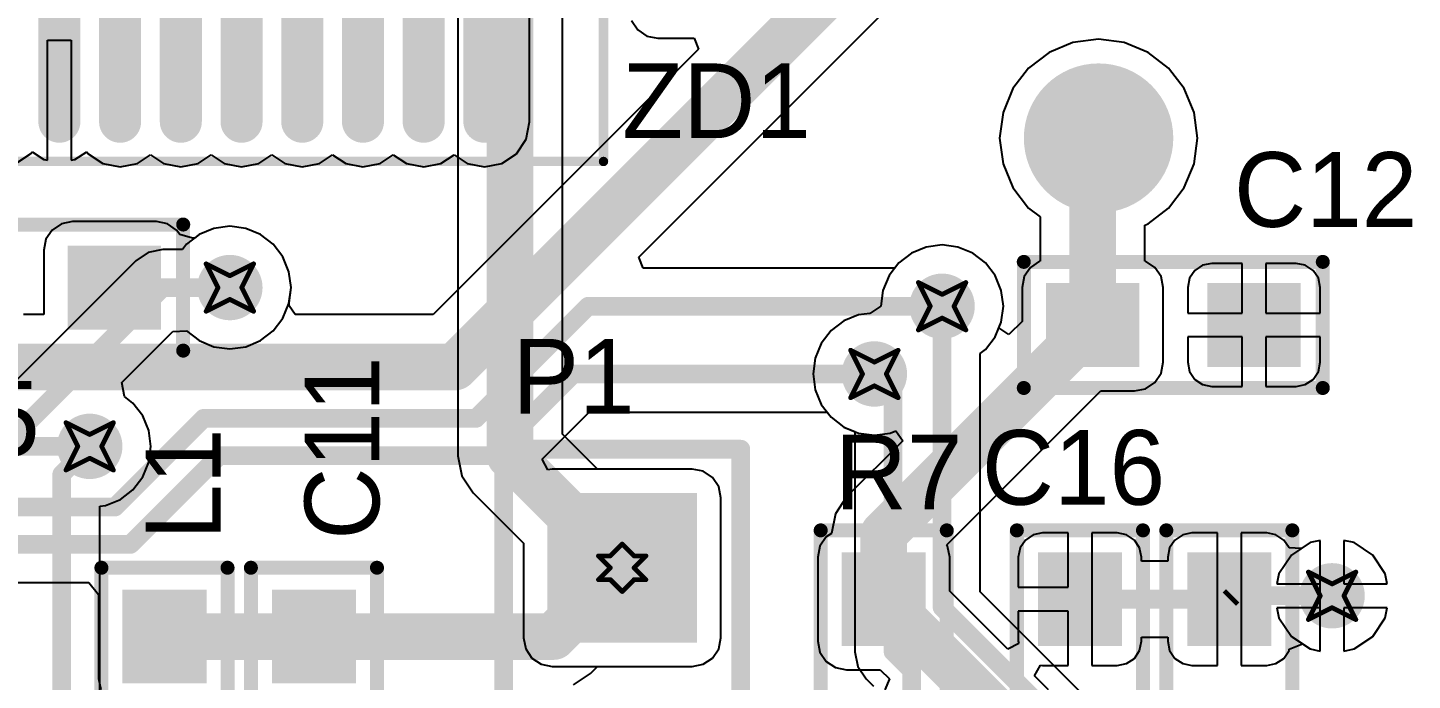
# Model space of a CAD drawing. Header units: millimetres. Extents: x 21 to 336, y 20 to 129.
# Drawn here: x 59.34 to 74.16, y 60.9 to 67.88 of the extents above; entities that cross this region are included whole.
import ezdxf

# ---------------------------------------------------------------- set-up
doc = ezdxf.new("R2010")
doc.units = ezdxf.units.MM
for name, color, linetype in [('BottomLayer', 5, 'Continuous'), ('BottomSolder', 6, 'Continuous'), ('DrillDrawing', 1, 'Continuous'), ('Mechanical15', 56, 'Continuous'), ('MultiLayer', 9, 'Continuous'), ('TopLayer', 1, 'Continuous'), ('TopOverlay', 2, 'Continuous'), ('TopPaste', 8, 'Continuous'), ('TopSolder', 216, 'Continuous')]:
    doc.layers.add(name, color=color, linetype=linetype)

# ---------------------------------------------------------------- blocks, each defined once
blk = doc.blocks.new('HDR1X2_1')
at = {"layer": 'BottomLayer', "const_width": 0.75}
blk.add_lwpolyline([(2.165, 0, 1), (2.915, 0, 1)], format="xyb", close=True, dxfattribs=at)
at = {"layer": 'BottomLayer'}
blk.add_solid([(-0.75, -0.75), (0.75, -0.75), (-0.75, 0.75), (0.75, 0.75)], dxfattribs=at)
at = {"layer": 'BottomSolder', "const_width": 0.8}
blk.add_lwpolyline([(2.14, 0, 1), (2.94, 0, 1)], format="xyb", close=True, dxfattribs=at)
at = {"layer": 'BottomSolder'}
blk.add_solid([(-0.8, -0.8), (0.8, -0.8), (-0.8, 0.8), (0.8, 0.8)], dxfattribs=at)
at = {"layer": 'MultiLayer', "const_width": 0.75}
blk.add_lwpolyline([(2.165, 0, 1), (2.915, 0, 1)], format="xyb", close=True, dxfattribs=at)
at = {"layer": 'MultiLayer'}
blk.add_solid([(-0.75, -0.75), (0.75, -0.75), (-0.75, 0.75), (0.75, 0.75)], dxfattribs=at)
at = {"layer": 'TopLayer', "const_width": 0.75}
blk.add_lwpolyline([(2.165, 0, 1), (2.915, 0, 1)], format="xyb", close=True, dxfattribs=at)
at = {"layer": 'TopLayer'}
blk.add_solid([(-0.75, -0.75), (0.75, -0.75), (-0.75, 0.75), (0.75, 0.75)], dxfattribs=at)
at = {"layer": 'TopOverlay', "const_width": 0.2}
for points in [[(3.81, 1.27), (-1.27, 1.27)], [(-1.27, -1.27), (-1.27, 1.27)], [(3.81, -1.27), (3.81, 1.27)], [(3.81, -1.27), (-1.27, -1.27)]]:
    blk.add_lwpolyline(points, dxfattribs=at)
at = {"layer": 'TopOverlay', "const_width": 0.1}
for points in [[(-1.32, 1.27, 1), (-1.22, 1.27, 1)], [(-1.32, 1.27, 1), (-1.22, 1.27, 1)], [(3.76, 1.27, 1), (3.86, 1.27, 1)], [(3.76, 1.27, 1), (3.86, 1.27, 1)], [(-1.32, -1.27, 1), (-1.22, -1.27, 1)], [(-1.32, -1.27, 1), (-1.22, -1.27, 1)], [(3.76, -1.27, 1), (3.86, -1.27, 1)], [(3.76, -1.27, 1), (3.86, -1.27, 1)]]:
    blk.add_lwpolyline(points, format="xyb", close=True, dxfattribs=at)
at = {"layer": 'TopSolder', "const_width": 0.8}
blk.add_lwpolyline([(2.14, 0, 1), (2.94, 0, 1)], format="xyb", close=True, dxfattribs=at)
at = {"layer": 'TopSolder'}
blk.add_solid([(-0.8, -0.8), (0.8, -0.8), (-0.8, 0.8), (0.8, 0.8)], dxfattribs=at)
blk = doc.blocks.new('SMD_RC0603_2')
at = {"layer": 'TopLayer'}
for points in [[(-1.314, -0.4), (-0.414, -0.4), (-1.314, 0.4), (-0.414, 0.4)], [(0.414, -0.4), (1.314, -0.4), (0.414, 0.4), (1.314, 0.4)]]:
    blk.add_solid(points, dxfattribs=at)
at = {"layer": 'TopOverlay', "const_width": 0.15}
for points in [[(1.6, 0.675), (-1.6, 0.675)], [(-1.6, 0.675), (-1.6, -0.675)], [(1.6, 0.675), (1.6, -0.675)], [(1.6, -0.675), (-1.6, -0.675)]]:
    blk.add_lwpolyline(points, dxfattribs=at)
at = {"layer": 'TopOverlay', "const_width": 0.075}
for points in [[(-1.638, 0.675, 1), (-1.563, 0.675, 1)], [(-1.638, 0.675, 1), (-1.563, 0.675, 1)], [(1.563, 0.675, 1), (1.638, 0.675, 1)], [(1.563, 0.675, 1), (1.638, 0.675, 1)], [(-1.638, -0.675, 1), (-1.563, -0.675, 1)], [(-1.638, -0.675, 1), (-1.563, -0.675, 1)], [(1.563, -0.675, 1), (1.638, -0.675, 1)], [(1.563, -0.675, 1), (1.638, -0.675, 1)]]:
    blk.add_lwpolyline(points, format="xyb", close=True, dxfattribs=at)
at = {"layer": 'TopPaste'}
for points in [[(-1.314, -0.4), (-0.414, -0.4), (-1.314, 0.4), (-0.414, 0.4)], [(0.414, -0.4), (1.314, -0.4), (0.414, 0.4), (1.314, 0.4)]]:
    blk.add_solid(points, dxfattribs=at)
at = {"layer": 'TopSolder'}
for points in [[(-1.364, -0.45), (-0.364, -0.45), (-1.364, 0.45), (-0.364, 0.45)], [(0.364, -0.45), (1.364, -0.45), (0.364, 0.45), (1.364, 0.45)]]:
    blk.add_solid(points, dxfattribs=at)
blk = doc.blocks.new('SMD_RC0603_12')
at = {"layer": 'TopLayer'}
for points in [[(-1.314, -0.4), (-0.414, -0.4), (-1.314, 0.4), (-0.414, 0.4)], [(0.414, -0.4), (1.314, -0.4), (0.414, 0.4), (1.314, 0.4)]]:
    blk.add_solid(points, dxfattribs=at)
at = {"layer": 'TopOverlay', "const_width": 0.15}
for points in [[(1.6, 0.675), (-1.6, 0.675)], [(-1.6, -0.675), (-1.6, 0.675)], [(1.6, -0.675), (1.6, 0.675)], [(1.6, -0.675), (-1.6, -0.675)]]:
    blk.add_lwpolyline(points, dxfattribs=at)
at = {"layer": 'TopOverlay', "const_width": 0.075}
for points in [[(-1.638, 0.675, 1), (-1.563, 0.675, 1)], [(-1.638, 0.675, 1), (-1.563, 0.675, 1)], [(1.563, 0.675, 1), (1.638, 0.675, 1)], [(1.563, 0.675, 1), (1.638, 0.675, 1)], [(-1.638, -0.675, 1), (-1.563, -0.675, 1)], [(-1.638, -0.675, 1), (-1.563, -0.675, 1)], [(1.563, -0.675, 1), (1.638, -0.675, 1)], [(1.563, -0.675, 1), (1.638, -0.675, 1)]]:
    blk.add_lwpolyline(points, format="xyb", close=True, dxfattribs=at)
at = {"layer": 'TopPaste'}
for points in [[(-1.314, -0.4), (-0.414, -0.4), (-1.314, 0.4), (-0.414, 0.4)], [(0.414, -0.4), (1.314, -0.4), (0.414, 0.4), (1.314, 0.4)]]:
    blk.add_solid(points, dxfattribs=at)
at = {"layer": 'TopSolder'}
for points in [[(-1.364, -0.45), (-0.364, -0.45), (-1.364, 0.45), (-0.364, 0.45)], [(0.364, -0.45), (1.364, -0.45), (0.364, 0.45), (1.364, 0.45)]]:
    blk.add_solid(points, dxfattribs=at)
blk = doc.blocks.new('SMD_RC0603_13')
at = {"layer": 'TopLayer'}
for points in [[(-1.314, -0.4), (-0.414, -0.4), (-1.314, 0.4), (-0.414, 0.4)], [(0.414, -0.4), (1.314, -0.4), (0.414, 0.4), (1.314, 0.4)]]:
    blk.add_solid(points, dxfattribs=at)
at = {"layer": 'TopOverlay', "const_width": 0.15}
for points in [[(1.6, 0.675), (-1.6, 0.675)], [(-1.6, -0.675), (-1.6, 0.675)], [(1.6, -0.675), (1.6, 0.675)], [(1.6, -0.675), (-1.6, -0.675)]]:
    blk.add_lwpolyline(points, dxfattribs=at)
at = {"layer": 'TopOverlay', "const_width": 0.075}
for points in [[(-1.638, 0.675, 1), (-1.563, 0.675, 1)], [(-1.638, 0.675, 1), (-1.563, 0.675, 1)], [(1.563, 0.675, 1), (1.638, 0.675, 1)], [(1.563, 0.675, 1), (1.638, 0.675, 1)], [(-1.638, -0.675, 1), (-1.563, -0.675, 1)], [(-1.638, -0.675, 1), (-1.563, -0.675, 1)], [(1.563, -0.675, 1), (1.638, -0.675, 1)], [(1.563, -0.675, 1), (1.638, -0.675, 1)]]:
    blk.add_lwpolyline(points, format="xyb", close=True, dxfattribs=at)
at = {"layer": 'TopPaste'}
for points in [[(-1.314, -0.4), (-0.414, -0.4), (-1.314, 0.4), (-0.414, 0.4)], [(0.414, -0.4), (1.314, -0.4), (0.414, 0.4), (1.314, 0.4)]]:
    blk.add_solid(points, dxfattribs=at)
at = {"layer": 'TopSolder'}
for points in [[(-1.364, -0.45), (-0.364, -0.45), (-1.364, 0.45), (-0.364, 0.45)], [(0.364, -0.45), (1.364, -0.45), (0.364, 0.45), (1.364, 0.45)]]:
    blk.add_solid(points, dxfattribs=at)
blk = doc.blocks.new('SSOP_28_N_21')
at = {"layer": 'Mechanical15', "const_width": 0.1}
for points in [[(-4.75, 5.5), (-4.75, -5.5)], [(-4.75, -5.5), (4.75, -5.5)]]:
    blk.add_lwpolyline(points, dxfattribs=at)
at = {"layer": 'Mechanical15', "const_width": 0.05}
blk.add_lwpolyline([(-4.775, -5.5, 1), (-4.725, -5.5, 1)], format="xyb", close=True, dxfattribs=at)
blk.add_lwpolyline([(-4.775, -5.5, 1), (-4.725, -5.5, 1)], format="xyb", close=True, dxfattribs=at)
at = {"layer": 'TopLayer', "const_width": 0.35}
for points in [[(-4.325, 0.325), (-2.575, 0.325)], [(-4.325, -0.325), (-2.575, -0.325)], [(-4.325, -0.975), (-2.575, -0.975)], [(-4.325, -1.625), (-2.575, -1.625)], [(-4.325, -2.275), (-2.575, -2.275)], [(-4.325, -2.925), (-2.575, -2.925)], [(-4.325, -3.575), (-2.575, -3.575)], [(-4.325, -4.225), (-2.575, -4.225)]]:
    blk.add_lwpolyline(points, dxfattribs=at)
at = {"layer": 'TopLayer', "const_width": 0.175}
for points in [[(-4.412, 0.325, 1), (-4.237, 0.325, 1)], [(-4.412, -0.325, 1), (-4.237, -0.325, 1)], [(-4.412, -0.975, 1), (-4.237, -0.975, 1)], [(-4.412, -1.625, 1), (-4.237, -1.625, 1)], [(-4.412, -2.275, 1), (-4.237, -2.275, 1)], [(-4.412, -2.925, 1), (-4.237, -2.925, 1)], [(-4.412, -3.575, 1), (-4.237, -3.575, 1)], [(-4.412, -4.225, 1), (-4.237, -4.225, 1)]]:
    blk.add_lwpolyline(points, format="xyb", close=True, dxfattribs=at)
at = {"layer": 'TopPaste', "const_width": 0.35}
for points in [[(-4.325, 0.325), (-2.575, 0.325)], [(-4.325, -0.325), (-2.575, -0.325)], [(-4.325, -0.975), (-2.575, -0.975)], [(-4.325, -1.625), (-2.575, -1.625)], [(-4.325, -2.275), (-2.575, -2.275)], [(-4.325, -2.925), (-2.575, -2.925)], [(-4.325, -3.575), (-2.575, -3.575)], [(-4.325, -4.225), (-2.575, -4.225)]]:
    blk.add_lwpolyline(points, dxfattribs=at)
at = {"layer": 'TopPaste', "const_width": 0.175}
for points in [[(-4.412, 0.325, 1), (-4.237, 0.325, 1)], [(-4.412, -0.325, 1), (-4.237, -0.325, 1)], [(-4.412, -0.975, 1), (-4.237, -0.975, 1)], [(-4.412, -1.625, 1), (-4.237, -1.625, 1)], [(-4.412, -2.275, 1), (-4.237, -2.275, 1)], [(-4.412, -2.925, 1), (-4.237, -2.925, 1)], [(-4.412, -3.575, 1), (-4.237, -3.575, 1)], [(-4.412, -4.225, 1), (-4.237, -4.225, 1)]]:
    blk.add_lwpolyline(points, format="xyb", close=True, dxfattribs=at)
at = {"layer": 'TopSolder', "const_width": 0.45}
for points in [[(-4.325, 0.325), (-2.575, 0.325)], [(-4.325, -0.325), (-2.575, -0.325)], [(-4.325, -0.975), (-2.575, -0.975)], [(-4.325, -1.625), (-2.575, -1.625)], [(-4.325, -2.275), (-2.575, -2.275)], [(-4.325, -2.925), (-2.575, -2.925)], [(-4.325, -3.575), (-2.575, -3.575)], [(-4.325, -4.225), (-2.575, -4.225)]]:
    blk.add_lwpolyline(points, dxfattribs=at)
at = {"layer": 'TopSolder', "const_width": 0.225}
for points in [[(-4.437, 0.325, 1), (-4.212, 0.325, 1)], [(-4.437, -0.325, 1), (-4.212, -0.325, 1)], [(-4.437, -0.975, 1), (-4.212, -0.975, 1)], [(-4.437, -1.625, 1), (-4.212, -1.625, 1)], [(-4.437, -2.275, 1), (-4.212, -2.275, 1)], [(-4.437, -2.925, 1), (-4.212, -2.925, 1)], [(-4.437, -3.575, 1), (-4.212, -3.575, 1)], [(-4.437, -4.225, 1), (-4.212, -4.225, 1)]]:
    blk.add_lwpolyline(points, format="xyb", close=True, dxfattribs=at)
blk = doc.blocks.new('SMD_RC0603_22')
at = {"layer": 'TopLayer'}
for points in [[(-1.314, -0.4), (-0.414, -0.4), (-1.314, 0.4), (-0.414, 0.4)], [(0.414, -0.4), (1.314, -0.4), (0.414, 0.4), (1.314, 0.4)]]:
    blk.add_solid(points, dxfattribs=at)
at = {"layer": 'TopOverlay', "const_width": 0.15}
for points in [[(-1.6, 0.675), (1.6, 0.675)], [(-1.6, 0.675), (-1.6, -0.675)], [(1.6, 0.675), (1.6, -0.675)], [(-1.6, -0.675), (1.6, -0.675)]]:
    blk.add_lwpolyline(points, dxfattribs=at)
at = {"layer": 'TopOverlay', "const_width": 0.075}
for points in [[(-1.638, 0.675, 1), (-1.563, 0.675, 1)], [(-1.638, 0.675, 1), (-1.563, 0.675, 1)], [(1.563, 0.675, 1), (1.638, 0.675, 1)], [(1.563, 0.675, 1), (1.638, 0.675, 1)], [(-1.638, -0.675, 1), (-1.563, -0.675, 1)], [(-1.638, -0.675, 1), (-1.563, -0.675, 1)], [(1.563, -0.675, 1), (1.638, -0.675, 1)], [(1.563, -0.675, 1), (1.638, -0.675, 1)]]:
    blk.add_lwpolyline(points, format="xyb", close=True, dxfattribs=at)
at = {"layer": 'TopPaste'}
for points in [[(-1.314, -0.4), (-0.414, -0.4), (-1.314, 0.4), (-0.414, 0.4)], [(0.414, -0.4), (1.314, -0.4), (0.414, 0.4), (1.314, 0.4)]]:
    blk.add_solid(points, dxfattribs=at)
at = {"layer": 'TopSolder'}
for points in [[(-1.364, -0.45), (-0.364, -0.45), (-1.364, 0.45), (-0.364, 0.45)], [(0.364, -0.45), (1.364, -0.45), (0.364, 0.45), (1.364, 0.45)]]:
    blk.add_solid(points, dxfattribs=at)
blk = doc.blocks.new('SMD_RC0603_34')
at = {"layer": 'TopLayer'}
for points in [[(-1.314, -0.4), (-0.414, -0.4), (-1.314, 0.4), (-0.414, 0.4)], [(0.414, -0.4), (1.314, -0.4), (0.414, 0.4), (1.314, 0.4)]]:
    blk.add_solid(points, dxfattribs=at)
at = {"layer": 'TopOverlay', "const_width": 0.15}
for points in [[(1.6, 0.675), (-1.6, 0.675)], [(-1.6, -0.675), (-1.6, 0.675)], [(1.6, -0.675), (1.6, 0.675)], [(1.6, -0.675), (-1.6, -0.675)]]:
    blk.add_lwpolyline(points, dxfattribs=at)
at = {"layer": 'TopOverlay', "const_width": 0.075}
for points in [[(-1.638, 0.675, 1), (-1.563, 0.675, 1)], [(-1.638, 0.675, 1), (-1.563, 0.675, 1)], [(1.563, 0.675, 1), (1.638, 0.675, 1)], [(1.563, 0.675, 1), (1.638, 0.675, 1)], [(-1.638, -0.675, 1), (-1.563, -0.675, 1)], [(-1.638, -0.675, 1), (-1.563, -0.675, 1)], [(1.563, -0.675, 1), (1.638, -0.675, 1)], [(1.563, -0.675, 1), (1.638, -0.675, 1)]]:
    blk.add_lwpolyline(points, format="xyb", close=True, dxfattribs=at)
at = {"layer": 'TopPaste'}
for points in [[(-1.314, -0.4), (-0.414, -0.4), (-1.314, 0.4), (-0.414, 0.4)], [(0.414, -0.4), (1.314, -0.4), (0.414, 0.4), (1.314, 0.4)]]:
    blk.add_solid(points, dxfattribs=at)
at = {"layer": 'TopSolder'}
for points in [[(-1.364, -0.45), (-0.364, -0.45), (-1.364, 0.45), (-0.364, 0.45)], [(0.364, -0.45), (1.364, -0.45), (0.364, 0.45), (1.364, 0.45)]]:
    blk.add_solid(points, dxfattribs=at)
blk = doc.blocks.new('SMD_RC0603_47')
at = {"layer": 'TopLayer'}
for points in [[(-1.314, -0.4), (-0.414, -0.4), (-1.314, 0.4), (-0.414, 0.4)], [(0.414, -0.4), (1.314, -0.4), (0.414, 0.4), (1.314, 0.4)]]:
    blk.add_solid(points, dxfattribs=at)
at = {"layer": 'TopOverlay', "const_width": 0.15}
for points in [[(1.6, 0.675), (-1.6, 0.675)], [(-1.6, 0.675), (-1.6, -0.675)], [(1.6, 0.675), (1.6, -0.675)], [(1.6, -0.675), (-1.6, -0.675)]]:
    blk.add_lwpolyline(points, dxfattribs=at)
at = {"layer": 'TopOverlay', "const_width": 0.075}
for points in [[(-1.638, 0.675, 1), (-1.563, 0.675, 1)], [(-1.638, 0.675, 1), (-1.563, 0.675, 1)], [(1.563, 0.675, 1), (1.638, 0.675, 1)], [(1.563, 0.675, 1), (1.638, 0.675, 1)], [(-1.638, -0.675, 1), (-1.563, -0.675, 1)], [(-1.638, -0.675, 1), (-1.563, -0.675, 1)], [(1.563, -0.675, 1), (1.638, -0.675, 1)], [(1.563, -0.675, 1), (1.638, -0.675, 1)]]:
    blk.add_lwpolyline(points, format="xyb", close=True, dxfattribs=at)
at = {"layer": 'TopPaste'}
for points in [[(-1.314, -0.4), (-0.414, -0.4), (-1.314, 0.4), (-0.414, 0.4)], [(0.414, -0.4), (1.314, -0.4), (0.414, 0.4), (1.314, 0.4)]]:
    blk.add_solid(points, dxfattribs=at)
at = {"layer": 'TopSolder'}
for points in [[(-1.364, -0.45), (-0.364, -0.45), (-1.364, 0.45), (-0.364, 0.45)], [(0.364, -0.45), (1.364, -0.45), (0.364, 0.45), (1.364, 0.45)]]:
    blk.add_solid(points, dxfattribs=at)
blk = doc.blocks.new('TEST_PAD_1_5___52')
at = {"layer": 'TopLayer', "const_width": 0.75}
blk.add_lwpolyline([(-0.375, 0, 1), (0.375, 0, 1)], format="xyb", close=True, dxfattribs=at)
at = {"layer": 'TopPaste', "const_width": 0.75}
blk.add_lwpolyline([(-0.375, 0, 1), (0.375, 0, 1)], format="xyb", close=True, dxfattribs=at)
at = {"layer": 'TopSolder', "const_width": 0.8}
blk.add_lwpolyline([(-0.4, 0, 1), (0.4, 0, 1)], format="xyb", close=True, dxfattribs=at)
blk = doc.blocks.new('SMD_RC0603_69')
at = {"layer": 'TopLayer'}
for points in [[(-1.314, -0.4), (-0.414, -0.4), (-1.314, 0.4), (-0.414, 0.4)], [(0.414, -0.4), (1.314, -0.4), (0.414, 0.4), (1.314, 0.4)]]:
    blk.add_solid(points, dxfattribs=at)
at = {"layer": 'TopOverlay', "const_width": 0.15}
for points in [[(-1.6, 0.675), (1.6, 0.675)], [(-1.6, 0.675), (-1.6, -0.675)], [(1.6, 0.675), (1.6, -0.675)], [(-1.6, -0.675), (1.6, -0.675)]]:
    blk.add_lwpolyline(points, dxfattribs=at)
at = {"layer": 'TopOverlay', "const_width": 0.075}
for points in [[(-1.638, 0.675, 1), (-1.563, 0.675, 1)], [(-1.638, 0.675, 1), (-1.563, 0.675, 1)], [(1.563, 0.675, 1), (1.638, 0.675, 1)], [(1.563, 0.675, 1), (1.638, 0.675, 1)], [(-1.638, -0.675, 1), (-1.563, -0.675, 1)], [(-1.638, -0.675, 1), (-1.563, -0.675, 1)], [(1.563, -0.675, 1), (1.638, -0.675, 1)], [(1.563, -0.675, 1), (1.638, -0.675, 1)]]:
    blk.add_lwpolyline(points, format="xyb", close=True, dxfattribs=at)
at = {"layer": 'TopPaste'}
for points in [[(-1.314, -0.4), (-0.414, -0.4), (-1.314, 0.4), (-0.414, 0.4)], [(0.414, -0.4), (1.314, -0.4), (0.414, 0.4), (1.314, 0.4)]]:
    blk.add_solid(points, dxfattribs=at)
at = {"layer": 'TopSolder'}
for points in [[(-1.364, -0.45), (-0.364, -0.45), (-1.364, 0.45), (-0.364, 0.45)], [(0.364, -0.45), (1.364, -0.45), (0.364, 0.45), (1.364, 0.45)]]:
    blk.add_solid(points, dxfattribs=at)

msp = doc.modelspace()

# ---------------------------------------------------------------- linework, layer by layer
at = {"layer": 'BottomLayer'}
for p, q in [((63.939, 70.931), (63.939, 63.3)), ((65.061, 63.532), (65.061, 69.902)), ((61.172, 65.668), (61.036, 65.564)), ((61.33, 65.733), (61.172, 65.668)), ((61.5, 65.756), (61.33, 65.733)), ((61.67, 65.733), (61.5, 65.756)), ((61.828, 65.668), (61.67, 65.733)), ((61.964, 65.564), (61.828, 65.668)), ((61.036, 65.564), (60.994, 65.508)), ((62.068, 65.428), (61.964, 65.564)), ((68.955, 65.533), (68.797, 65.468)), ((69.125, 65.556), (68.955, 65.533)), ((69.295, 65.533), (69.125, 65.556)), ((69.453, 65.468), (69.295, 65.533)), ((60.492, 65.388), (57.862, 62.758)), ((60.625, 65.477), (60.492, 65.388)), ((60.492, 65.388), (60.492, 65.388)), ((60.781, 65.508), (60.625, 65.477)), ((60.994, 65.508), (60.781, 65.508)), ((60.781, 65.508), (60.781, 65.508)), ((62.133, 65.27), (62.068, 65.428)), ((68.797, 65.468), (68.661, 65.364)), ((69.589, 65.364), (69.453, 65.468)), ((62.156, 65.1), (62.133, 65.27)), ((68.557, 65.228), (68.492, 65.07)), ((68.661, 65.364), (68.557, 65.228)), ((69.693, 65.228), (69.589, 65.364)), ((69.758, 65.07), (69.693, 65.228)), ((62.133, 64.93), (62.156, 65.1)), ((62.068, 64.772), (62.133, 64.93)), ((68.492, 65.07), (68.469, 64.9)), ((69.781, 64.9), (69.758, 65.07)), ((68.23, 64.808), (68.072, 64.743)), ((68.351, 64.824), (68.23, 64.808)), ((68.469, 64.9), (68.351, 64.824)), ((69.758, 64.73), (69.781, 64.9)), ((60.343, 64.085), (60.889, 64.631)), ((60.889, 64.631), (61.036, 64.636)), ((61.036, 64.636), (61.172, 64.532)), ((61.828, 64.532), (61.964, 64.636)), ((61.964, 64.636), (62.068, 64.772)), ((67.936, 64.639), (67.832, 64.503)), ((68.072, 64.743), (67.936, 64.639)), ((69.693, 64.572), (69.758, 64.73)), ((61.172, 64.532), (61.33, 64.467)), ((61.67, 64.467), (61.828, 64.532)), ((67.832, 64.503), (67.767, 64.345)), ((69.589, 64.436), (69.693, 64.572)), ((61.33, 64.467), (61.5, 64.444)), ((61.5, 64.444), (61.67, 64.467)), ((67.767, 64.345), (67.744, 64.175)), ((69.533, 64.394), (69.589, 64.436)), ((69.533, 61.844), (69.533, 64.394)), ((60.371, 63.934), (60.343, 64.085)), ((67.744, 64.175), (67.767, 64.005)), ((60.463, 63.863), (60.371, 63.934)), ((67.767, 64.005), (67.832, 63.847)), ((60.568, 63.728), (60.463, 63.863)), ((67.832, 63.847), (67.936, 63.711)), ((60.633, 63.57), (60.568, 63.728)), ((67.936, 63.711), (68.072, 63.607)), ((68.072, 63.607), (68.192, 63.558)), ((60.655, 63.4), (60.633, 63.57)), ((65.437, 63.156), (65.061, 63.532)), ((68.192, 63.558), (68.192, 61.2)), ((60.633, 63.23), (60.655, 63.4)), ((63.939, 63.3), (63.982, 63.085)), ((60.568, 63.072), (60.633, 63.23)), ((66.45, 63.156), (65.437, 63.156)), ((66.567, 63.133), (66.45, 63.156)), ((60.463, 62.936), (60.568, 63.072)), ((63.982, 63.085), (64.103, 62.903)), ((66.666, 63.066), (66.567, 63.133)), ((66.733, 62.967), (66.666, 63.066)), ((60.328, 62.832), (60.463, 62.936)), ((64.103, 62.903), (64.644, 62.363)), ((66.756, 62.85), (66.733, 62.967)), ((66.756, 61.35), (66.756, 62.85)), ((60.108, 62.758), (60.169, 62.767)), ((60.108, 60.206), (60.108, 62.758)), ((60.169, 62.767), (60.328, 62.832)), ((64.644, 62.363), (64.644, 61.35)), ((73.064, 62.369), (72.865, 62.235)), ((73.173, 62.391), (73.064, 62.369)), ((73.173, 61.927), (73.173, 62.391)), ((73.536, 62.369), (73.427, 62.391)), ((73.427, 62.391), (73.427, 61.927)), ((73.735, 62.235), (73.536, 62.369)), ((72.865, 62.235), (72.731, 62.036)), ((73.869, 62.036), (73.735, 62.235)), ((72.731, 62.036), (72.709, 61.927)), ((73.891, 61.927), (73.869, 62.036)), ((70.688, 60.688), (69.533, 61.844)), ((72.709, 61.927), (73.173, 61.927)), ((73.427, 61.927), (73.891, 61.927)), ((73.173, 61.673), (72.709, 61.673)), ((72.709, 61.673), (72.731, 61.564)), ((73.173, 61.209), (73.173, 61.673)), ((73.891, 61.673), (73.427, 61.673)), ((73.427, 61.673), (73.427, 61.209)), ((73.869, 61.564), (73.891, 61.673)), ((72.731, 61.564), (72.865, 61.365)), ((73.735, 61.365), (73.869, 61.564)), ((64.644, 61.35), (64.667, 61.233)), ((64.667, 61.233), (64.734, 61.134)), ((66.666, 61.134), (66.733, 61.233)), ((66.733, 61.233), (66.756, 61.35)), ((72.865, 61.365), (73.064, 61.231)), ((73.064, 61.231), (73.173, 61.209)), ((73.427, 61.209), (73.536, 61.231)), ((73.536, 61.231), (73.735, 61.365)), ((64.734, 61.134), (64.833, 61.067)), ((66.567, 61.067), (66.666, 61.134)), ((68.192, 61.2), (68.192, 61.2)), ((68.192, 61.2), (68.223, 61.044)), ((64.833, 61.067), (64.95, 61.044)), ((64.95, 61.044), (66.45, 61.044)), ((66.45, 61.044), (66.567, 61.067)), ((68.223, 61.044), (68.312, 60.912)), ((68.312, 60.912), (68.392, 60.831))]:
    msp.add_line(p, q, dxfattribs=at)
for points, const_width in [([(64.5, 63.3), (64.5, 70.931)], 0.5), ([(58.15, 62.469), (60.781, 65.1)], 0.2), ([(60.781, 65.1), (61.5, 65.1)], 0.2), ([(69.125, 61.675), (69.125, 64.9)], 0.2), ([(68.4, 64.175), (68.6, 63.975)], 0.2), ([(68.6, 61.2), (68.6, 63.975)], 0.2), ([(59.7, 63.1), (60, 63.4)], 0.2), ([(64.5, 63.3), (65.7, 62.1)], 0.5), ([(59.7, 59.7), (59.7, 63.1)], 0.2), ([(69.125, 61.675), (70.4, 60.4)], 0.2), ([(68.6, 61.2), (68.8, 61)], 0.2), ([(68.8, 53), (68.8, 61)], 0.2)]:
    msp.add_lwpolyline(points, dxfattribs=dict(at, const_width=const_width))
for points, const_width in [([(61.325, 65.1, 1), (61.675, 65.1, 1)], 0.35), ([(68.95, 64.9, 1), (69.3, 64.9, 1)], 0.35), ([(60.731, 65.1, 1), (60.831, 65.1, 1)], 0.1), ([(60.731, 65.1, 1), (60.831, 65.1, 1)], 0.1), ([(61.45, 65.1, 1), (61.55, 65.1, 1)], 0.1), ([(69.075, 64.9, 1), (69.175, 64.9, 1)], 0.1), ([(68.225, 64.175, 1), (68.575, 64.175, 1)], 0.35), ([(68.35, 64.175, 1), (68.45, 64.175, 1)], 0.1), ([(68.55, 63.975, 1), (68.65, 63.975, 1)], 0.1), ([(68.55, 63.975, 1), (68.65, 63.975, 1)], 0.1), ([(59.825, 63.4, 1), (60.175, 63.4, 1)], 0.35), ([(59.95, 63.4, 1), (60.05, 63.4, 1)], 0.1), ([(64.375, 63.3, 1), (64.625, 63.3, 1)], 0.25), ([(64.375, 63.3, 1), (64.625, 63.3, 1)], 0.25), ([(59.65, 63.1, 1), (59.75, 63.1, 1)], 0.1), ([(59.65, 63.1, 1), (59.75, 63.1, 1)], 0.1), ([(65.575, 62.1, 1), (65.825, 62.1, 1)], 0.25), ([(73.125, 61.8, 1), (73.475, 61.8, 1)], 0.35), ([(69.075, 61.675, 1), (69.175, 61.675, 1)], 0.1), ([(69.075, 61.675, 1), (69.175, 61.675, 1)], 0.1), ([(68.55, 61.2, 1), (68.65, 61.2, 1)], 0.1), ([(68.55, 61.2, 1), (68.65, 61.2, 1)], 0.1), ([(68.75, 61, 1), (68.85, 61, 1)], 0.1), ([(68.75, 61, 1), (68.85, 61, 1)], 0.1)]:
    msp.add_lwpolyline(points, format="xyb", close=True, dxfattribs=dict(at, const_width=const_width))
at = {"layer": 'DrillDrawing', "const_width": 0.0508}
for points in [[(61.246, 65.354), (61.5, 65.227)], [(61.246, 65.354), (61.373, 65.1)], [(61.5, 65.227), (61.754, 65.354)], [(61.627, 65.1), (61.754, 65.354)], [(61.246, 64.846), (61.373, 65.1)], [(61.627, 65.1), (61.754, 64.846)], [(68.871, 65.154), (69.125, 65.027)], [(68.871, 65.154), (68.998, 64.9)], [(69.125, 65.027), (69.379, 65.154)], [(69.252, 64.9), (69.379, 65.154)], [(61.246, 64.846), (61.5, 64.973)], [(61.5, 64.973), (61.754, 64.846)], [(68.871, 64.646), (68.998, 64.9)], [(69.252, 64.9), (69.379, 64.646)], [(68.871, 64.646), (69.125, 64.773)], [(69.125, 64.773), (69.379, 64.646)], [(68.146, 64.429), (68.4, 64.302)], [(68.146, 64.429), (68.273, 64.175)], [(68.4, 64.302), (68.654, 64.429)], [(68.527, 64.175), (68.654, 64.429)], [(68.146, 63.921), (68.273, 64.175)], [(68.527, 64.175), (68.654, 63.921)], [(68.146, 63.921), (68.4, 64.048)], [(68.4, 64.048), (68.654, 63.921)], [(59.746, 63.654), (60, 63.527)], [(59.746, 63.654), (59.873, 63.4)], [(60, 63.527), (60.254, 63.654)], [(60.127, 63.4), (60.254, 63.654)], [(59.746, 63.146), (59.873, 63.4)], [(59.746, 63.146), (60, 63.273)], [(60, 63.273), (60.254, 63.146)], [(60.127, 63.4), (60.254, 63.146)], [(65.573, 62.227), (65.7, 62.354)], [(65.7, 62.354), (65.827, 62.227)], [(65.446, 62.227), (65.573, 62.1)], [(65.446, 62.227), (65.573, 62.227)], [(65.446, 61.973), (65.573, 62.1)], [(65.827, 62.227), (65.954, 62.227)], [(65.827, 62.1), (65.954, 62.227)], [(65.827, 62.1), (65.954, 61.973)], [(65.446, 61.973), (65.573, 61.973)], [(65.573, 61.973), (65.7, 61.846)], [(65.7, 61.846), (65.827, 61.973)], [(65.827, 61.973), (65.954, 61.973)], [(73.046, 62.054), (73.3, 61.927)], [(73.046, 62.054), (73.173, 61.8)], [(73.3, 61.927), (73.554, 62.054)], [(73.427, 61.8), (73.554, 62.054)], [(73.046, 61.546), (73.173, 61.8)], [(73.427, 61.8), (73.554, 61.546)], [(73.046, 61.546), (73.3, 61.673)], [(73.3, 61.673), (73.554, 61.546)]]:
    msp.add_lwpolyline(points, dxfattribs=at)
at = {"layer": 'DrillDrawing', "const_width": 0.0254}
for points in [[(61.233, 65.354, 1), (61.259, 65.354, 1)], [(61.233, 65.354, 1), (61.259, 65.354, 1)], [(61.741, 65.354, 1), (61.767, 65.354, 1)], [(61.741, 65.354, 1), (61.767, 65.354, 1)], [(61.487, 65.227, 1), (61.513, 65.227, 1)], [(61.487, 65.227, 1), (61.513, 65.227, 1)], [(61.36, 65.1, 1), (61.386, 65.1, 1)], [(61.36, 65.1, 1), (61.386, 65.1, 1)], [(61.614, 65.1, 1), (61.64, 65.1, 1)], [(61.614, 65.1, 1), (61.64, 65.1, 1)], [(68.858, 65.154, 1), (68.884, 65.154, 1)], [(68.858, 65.154, 1), (68.884, 65.154, 1)], [(69.366, 65.154, 1), (69.392, 65.154, 1)], [(69.366, 65.154, 1), (69.392, 65.154, 1)], [(61.487, 64.973, 1), (61.513, 64.973, 1)], [(61.487, 64.973, 1), (61.513, 64.973, 1)], [(68.985, 64.9, 1), (69.011, 64.9, 1)], [(68.985, 64.9, 1), (69.011, 64.9, 1)], [(69.112, 65.027, 1), (69.138, 65.027, 1)], [(69.112, 65.027, 1), (69.138, 65.027, 1)], [(69.239, 64.9, 1), (69.265, 64.9, 1)], [(69.239, 64.9, 1), (69.265, 64.9, 1)], [(61.233, 64.846, 1), (61.259, 64.846, 1)], [(61.233, 64.846, 1), (61.259, 64.846, 1)], [(61.741, 64.846, 1), (61.767, 64.846, 1)], [(61.741, 64.846, 1), (61.767, 64.846, 1)], [(69.112, 64.773, 1), (69.138, 64.773, 1)], [(69.112, 64.773, 1), (69.138, 64.773, 1)], [(68.858, 64.646, 1), (68.884, 64.646, 1)], [(68.858, 64.646, 1), (68.884, 64.646, 1)], [(69.366, 64.646, 1), (69.392, 64.646, 1)], [(69.366, 64.646, 1), (69.392, 64.646, 1)], [(68.133, 64.429, 1), (68.159, 64.429, 1)], [(68.133, 64.429, 1), (68.159, 64.429, 1)], [(68.641, 64.429, 1), (68.667, 64.429, 1)], [(68.641, 64.429, 1), (68.667, 64.429, 1)], [(68.26, 64.175, 1), (68.286, 64.175, 1)], [(68.26, 64.175, 1), (68.286, 64.175, 1)], [(68.387, 64.302, 1), (68.413, 64.302, 1)], [(68.387, 64.302, 1), (68.413, 64.302, 1)], [(68.514, 64.175, 1), (68.54, 64.175, 1)], [(68.514, 64.175, 1), (68.54, 64.175, 1)], [(68.387, 64.048, 1), (68.413, 64.048, 1)], [(68.387, 64.048, 1), (68.413, 64.048, 1)], [(68.133, 63.921, 1), (68.159, 63.921, 1)], [(68.133, 63.921, 1), (68.159, 63.921, 1)], [(68.641, 63.921, 1), (68.667, 63.921, 1)], [(68.641, 63.921, 1), (68.667, 63.921, 1)], [(59.733, 63.654, 1), (59.758, 63.654, 1)], [(59.733, 63.654, 1), (59.758, 63.654, 1)], [(60.241, 63.654, 1), (60.266, 63.654, 1)], [(60.241, 63.654, 1), (60.266, 63.654, 1)], [(59.987, 63.527, 1), (60.012, 63.527, 1)], [(59.987, 63.527, 1), (60.012, 63.527, 1)], [(59.86, 63.4, 1), (59.885, 63.4, 1)], [(59.86, 63.4, 1), (59.885, 63.4, 1)], [(59.987, 63.273, 1), (60.012, 63.273, 1)], [(59.987, 63.273, 1), (60.012, 63.273, 1)], [(60.114, 63.4, 1), (60.139, 63.4, 1)], [(60.114, 63.4, 1), (60.139, 63.4, 1)], [(59.733, 63.146, 1), (59.758, 63.146, 1)], [(59.733, 63.146, 1), (59.758, 63.146, 1)], [(60.241, 63.146, 1), (60.266, 63.146, 1)], [(60.241, 63.146, 1), (60.266, 63.146, 1)], [(65.687, 62.354, 1), (65.713, 62.354, 1)], [(65.687, 62.354, 1), (65.713, 62.354, 1)], [(65.433, 62.227, 1), (65.459, 62.227, 1)], [(65.433, 62.227, 1), (65.459, 62.227, 1)], [(65.56, 62.227, 1), (65.586, 62.227, 1)], [(65.56, 62.227, 1), (65.586, 62.227, 1)], [(65.56, 62.1, 1), (65.586, 62.1, 1)], [(65.56, 62.1, 1), (65.586, 62.1, 1)], [(65.814, 62.227, 1), (65.84, 62.227, 1)], [(65.814, 62.227, 1), (65.84, 62.227, 1)], [(65.814, 62.1, 1), (65.84, 62.1, 1)], [(65.814, 62.1, 1), (65.84, 62.1, 1)], [(65.941, 62.227, 1), (65.967, 62.227, 1)], [(65.941, 62.227, 1), (65.967, 62.227, 1)], [(65.433, 61.973, 1), (65.459, 61.973, 1)], [(65.433, 61.973, 1), (65.459, 61.973, 1)], [(65.56, 61.973, 1), (65.586, 61.973, 1)], [(65.56, 61.973, 1), (65.586, 61.973, 1)], [(65.814, 61.973, 1), (65.84, 61.973, 1)], [(65.814, 61.973, 1), (65.84, 61.973, 1)], [(65.941, 61.973, 1), (65.967, 61.973, 1)], [(65.941, 61.973, 1), (65.967, 61.973, 1)], [(73.033, 62.054, 1), (73.059, 62.054, 1)], [(73.033, 62.054, 1), (73.059, 62.054, 1)], [(73.541, 62.054, 1), (73.567, 62.054, 1)], [(73.541, 62.054, 1), (73.567, 62.054, 1)], [(65.687, 61.846, 1), (65.713, 61.846, 1)], [(65.687, 61.846, 1), (65.713, 61.846, 1)], [(73.16, 61.8, 1), (73.186, 61.8, 1)], [(73.16, 61.8, 1), (73.186, 61.8, 1)], [(73.287, 61.927, 1), (73.313, 61.927, 1)], [(73.287, 61.927, 1), (73.313, 61.927, 1)], [(73.414, 61.8, 1), (73.44, 61.8, 1)], [(73.414, 61.8, 1), (73.44, 61.8, 1)], [(73.287, 61.673, 1), (73.313, 61.673, 1)], [(73.287, 61.673, 1), (73.313, 61.673, 1)], [(73.033, 61.546, 1), (73.059, 61.546, 1)], [(73.033, 61.546, 1), (73.059, 61.546, 1)], [(73.541, 61.546, 1), (73.567, 61.546, 1)], [(73.541, 61.546, 1), (73.567, 61.546, 1)]]:
    msp.add_lwpolyline(points, format="xyb", close=True, dxfattribs=at)
at = {"layer": 'MultiLayer', "const_width": 0.35}
for points in [[(61.325, 65.1, 1), (61.675, 65.1, 1)], [(68.95, 64.9, 1), (69.3, 64.9, 1)], [(68.225, 64.175, 1), (68.575, 64.175, 1)], [(59.825, 63.4, 1), (60.175, 63.4, 1)], [(73.125, 61.8, 1), (73.475, 61.8, 1)]]:
    msp.add_lwpolyline(points, format="xyb", close=True, dxfattribs=at)
at = {"layer": 'TopLayer'}
for p, q in [((65.877, 65.425), (69.197, 68.745)), ((64.709, 66.875), (64.709, 68.625)), ((65.8, 67.959), (65.866, 67.86)), ((59.548, 66.463), (59.548, 67.75)), ((59.548, 67.75), (59.802, 67.75)), ((59.802, 67.75), (59.802, 66.463)), ((65.866, 67.86), (65.965, 67.793)), ((65.965, 67.793), (66.082, 67.77)), ((66.082, 67.77), (66.47, 67.77)), ((66.47, 67.77), (66.518, 67.653)), ((70.8, 67.759), (70.526, 67.723)), ((71.074, 67.723), (70.8, 67.759)), ((66.518, 67.653), (63.676, 64.811)), ((70.27, 67.617), (70.051, 67.449)), ((70.526, 67.723), (70.27, 67.617)), ((71.33, 67.617), (71.074, 67.723)), ((71.549, 67.449), (71.33, 67.617)), ((70.051, 67.449), (69.883, 67.23)), ((71.717, 67.23), (71.549, 67.449)), ((69.883, 67.23), (69.777, 66.974)), ((71.823, 66.974), (71.717, 67.23)), ((64.672, 66.69), (64.709, 66.875)), ((69.777, 66.974), (69.741, 66.7)), ((71.859, 66.7), (71.823, 66.974)), ((64.567, 66.533), (64.672, 66.69)), ((69.741, 66.7), (69.777, 66.426)), ((71.823, 66.426), (71.859, 66.7)), ((59.21, 66.428), (59.367, 66.533)), ((59.367, 66.533), (59.382, 66.555)), ((59.382, 66.555), (59.508, 66.471)), ((59.508, 66.471), (59.548, 66.463)), ((59.802, 66.463), (59.842, 66.471)), ((59.842, 66.471), (59.968, 66.555)), ((59.968, 66.555), (59.983, 66.533)), ((59.983, 66.533), (60.14, 66.428)), ((60.14, 66.428), (60.325, 66.391)), ((60.325, 66.391), (60.51, 66.428)), ((60.51, 66.428), (60.65, 66.521)), ((60.65, 66.521), (60.79, 66.428)), ((60.79, 66.428), (60.975, 66.391)), ((60.975, 66.391), (61.16, 66.428)), ((61.16, 66.428), (61.3, 66.521)), ((61.3, 66.521), (61.44, 66.428)), ((61.44, 66.428), (61.625, 66.391)), ((61.625, 66.391), (61.81, 66.428)), ((61.81, 66.428), (61.95, 66.521)), ((61.95, 66.521), (62.09, 66.428)), ((62.09, 66.428), (62.275, 66.391)), ((62.275, 66.391), (62.46, 66.428)), ((62.46, 66.428), (62.6, 66.521)), ((62.6, 66.521), (62.74, 66.428)), ((62.74, 66.428), (62.925, 66.391)), ((62.925, 66.391), (63.11, 66.428)), ((63.11, 66.428), (63.25, 66.521)), ((63.25, 66.521), (63.39, 66.428)), ((63.39, 66.428), (63.575, 66.391)), ((63.575, 66.391), (63.76, 66.428)), ((63.76, 66.428), (63.9, 66.521)), ((63.9, 66.521), (64.04, 66.428)), ((64.04, 66.428), (64.225, 66.391)), ((64.225, 66.391), (64.41, 66.428)), ((64.41, 66.428), (64.567, 66.533)), ((69.777, 66.426), (69.883, 66.17)), ((71.717, 66.17), (71.823, 66.426)), ((69.883, 66.17), (70.051, 65.951)), ((71.549, 65.951), (71.717, 66.17)), ((70.051, 65.951), (70.176, 65.856)), ((70.176, 65.856), (70.176, 65.384)), ((71.33, 65.783), (71.549, 65.951)), ((59.597, 65.716), (59.531, 65.617)), ((59.697, 65.783), (59.597, 65.716)), ((59.814, 65.806), (59.697, 65.783)), ((60.714, 65.806), (59.814, 65.806)), ((60.831, 65.783), (60.714, 65.806)), ((60.93, 65.716), (60.831, 65.783)), ((60.963, 65.667), (60.93, 65.716)), ((61.1, 65.628), (60.963, 65.667)), ((61.172, 65.668), (61.123, 65.63)), ((61.33, 65.733), (61.172, 65.668)), ((61.5, 65.756), (61.33, 65.733)), ((61.67, 65.733), (61.5, 65.756)), ((61.828, 65.668), (61.67, 65.733)), ((61.964, 65.564), (61.828, 65.668)), ((71.297, 65.769), (71.33, 65.783)), ((71.297, 65.384), (71.297, 65.769)), ((59.531, 65.617), (59.508, 65.5)), ((61.123, 65.63), (61.1, 65.628)), ((62.068, 65.428), (61.964, 65.564)), ((68.955, 65.533), (68.797, 65.468)), ((69.125, 65.556), (68.955, 65.533)), ((69.295, 65.533), (69.125, 65.556)), ((69.453, 65.468), (69.295, 65.533)), ((59.508, 65.5), (59.508, 64.811)), ((62.133, 65.27), (62.068, 65.428)), ((65.925, 65.308), (65.877, 65.425)), ((68.797, 65.468), (68.661, 65.364)), ((69.589, 65.364), (69.453, 65.468)), ((70.169, 65.383), (70.07, 65.316)), ((70.176, 65.384), (70.169, 65.383)), ((71.303, 65.383), (71.297, 65.384)), ((71.403, 65.316), (71.303, 65.383)), ((62.156, 65.1), (62.133, 65.27)), ((68.619, 65.308), (65.925, 65.308)), ((68.661, 65.364), (68.619, 65.308)), ((69.693, 65.228), (69.589, 65.364)), ((69.758, 65.07), (69.693, 65.228)), ((70.07, 65.316), (70.004, 65.217)), ((71.469, 65.217), (71.403, 65.316)), ((71.83, 65.283), (71.774, 65.199)), ((71.914, 65.339), (71.83, 65.283)), ((72.014, 65.359), (71.914, 65.339)), ((72.337, 65.359), (72.014, 65.359)), ((72.337, 64.827), (72.337, 65.359)), ((72.914, 65.359), (72.591, 65.359)), ((72.591, 65.359), (72.591, 64.827)), ((73.013, 65.339), (72.914, 65.359)), ((73.097, 65.283), (73.013, 65.339)), ((73.153, 65.199), (73.097, 65.283)), ((62.134, 64.938), (62.156, 65.1)), ((70.004, 65.217), (69.981, 65.1)), ((69.981, 65.1), (69.981, 64.737)), ((71.492, 65.1), (71.469, 65.217)), ((71.492, 64.3), (71.492, 65.1)), ((71.774, 65.199), (71.755, 65.1)), ((71.755, 65.1), (71.755, 64.827)), ((73.173, 65.1), (73.153, 65.199)), ((73.173, 64.827), (73.173, 65.1)), ((62.136, 64.904), (62.134, 64.938)), ((69.781, 64.9), (69.758, 65.07)), ((59.508, 64.811), (59.292, 64.811)), ((62.198, 64.811), (62.136, 64.904)), ((63.676, 64.811), (62.198, 64.811)), ((69.758, 64.73), (69.781, 64.9)), ((71.755, 64.827), (72.337, 64.827)), ((72.591, 64.827), (73.173, 64.827)), ((69.733, 64.669), (69.758, 64.73)), ((69.841, 64.597), (69.733, 64.669)), ((69.981, 64.737), (69.841, 64.597)), ((72.337, 64.573), (71.755, 64.573)), ((71.755, 64.573), (71.755, 64.3)), ((72.337, 64.041), (72.337, 64.573)), ((73.173, 64.573), (72.591, 64.573)), ((72.591, 64.573), (72.591, 64.041)), ((73.173, 64.3), (73.173, 64.573)), ((71.469, 64.183), (71.492, 64.3)), ((71.755, 64.3), (71.774, 64.201)), ((71.774, 64.201), (71.83, 64.117)), ((73.097, 64.117), (73.153, 64.201)), ((73.153, 64.201), (73.173, 64.3)), ((71.303, 64.017), (71.403, 64.084)), ((71.403, 64.084), (71.469, 64.183)), ((71.83, 64.117), (71.914, 64.061)), ((71.914, 64.061), (72.014, 64.041)), ((72.014, 64.041), (72.337, 64.041)), ((72.591, 64.041), (72.914, 64.041)), ((72.914, 64.041), (73.013, 64.061)), ((73.013, 64.061), (73.097, 64.117)), ((69.174, 62.344), (70.824, 63.994)), ((70.824, 63.994), (71.186, 63.994)), ((71.186, 63.994), (71.303, 64.017)), ((64.843, 63.264), (65.346, 63.767)), ((65.346, 63.767), (67.894, 63.767)), ((67.894, 63.767), (67.936, 63.711)), ((67.936, 63.711), (68.072, 63.607)), ((68.072, 63.607), (68.23, 63.542)), ((68.703, 63.459), (68.103, 62.86)), ((68.23, 63.542), (68.4, 63.519)), ((68.4, 63.519), (68.57, 63.542)), ((68.57, 63.542), (68.631, 63.567)), ((68.631, 63.567), (68.703, 63.459)), ((64.905, 63.147), (64.843, 63.264)), ((64.95, 63.156), (64.905, 63.147)), ((66.45, 63.156), (64.95, 63.156)), ((66.567, 63.133), (66.45, 63.156)), ((66.666, 63.066), (66.567, 63.133)), ((66.733, 62.967), (66.666, 63.066)), ((66.756, 62.85), (66.733, 62.967)), ((66.756, 61.35), (66.756, 62.85)), ((68.103, 62.86), (67.982, 62.678)), ((67.982, 62.678), (67.94, 62.467)), ((67.884, 62.43), (67.817, 62.331)), ((67.94, 62.467), (67.884, 62.43)), ((70.101, 62.453), (70.017, 62.397)), ((70.2, 62.473), (70.101, 62.453)), ((70.473, 62.473), (70.2, 62.473)), ((70.473, 61.891), (70.473, 62.473)), ((71, 62.473), (70.727, 62.473)), ((70.727, 62.473), (70.727, 61.764)), ((71.099, 62.453), (71, 62.473)), ((71.183, 62.397), (71.099, 62.453)), ((71.701, 62.453), (71.617, 62.397)), ((71.8, 62.473), (71.701, 62.453)), ((72.073, 62.473), (71.8, 62.473)), ((72.073, 61.764), (72.073, 62.473)), ((72.6, 62.473), (72.327, 62.473)), ((72.327, 62.473), (72.327, 61.764)), ((72.699, 62.453), (72.6, 62.473)), ((72.783, 62.397), (72.699, 62.453)), ((67.817, 62.331), (67.794, 62.214)), ((69.183, 62.331), (69.174, 62.344)), ((69.206, 62.214), (69.183, 62.331)), ((69.961, 62.313), (69.941, 62.214)), ((70.017, 62.397), (69.961, 62.313)), ((71.239, 62.313), (71.183, 62.397)), ((71.259, 62.214), (71.239, 62.313)), ((71.561, 62.313), (71.541, 62.214)), ((71.617, 62.397), (71.561, 62.313)), ((72.839, 62.313), (72.783, 62.397)), ((72.97, 62.306), (72.839, 62.313)), ((73.064, 62.369), (72.97, 62.306)), ((73.173, 62.391), (73.064, 62.369)), ((73.173, 61.8), (73.173, 62.391)), ((73.536, 62.369), (73.427, 62.391)), ((73.427, 62.391), (73.427, 61.927)), ((73.735, 62.235), (73.536, 62.369)), ((67.794, 62.214), (67.794, 61.314)), ((69.206, 61.851), (69.206, 62.214)), ((69.941, 62.214), (69.941, 61.891)), ((71.259, 62.171), (71.259, 62.214)), ((71.541, 62.171), (71.259, 62.171)), ((71.541, 62.214), (71.541, 62.171)), ((73.869, 62.036), (73.735, 62.235)), ((73.891, 61.927), (73.869, 62.036)), ((55.419, 61.942), (59.99, 61.942)), ((59.99, 61.942), (60.094, 61.815)), ((60.094, 61.815), (60.094, 61.814)), ((60.094, 61.814), (60.094, 60.914)), ((69.829, 61.228), (69.206, 61.851)), ((69.941, 61.891), (70.473, 61.891)), ((73.427, 61.927), (73.891, 61.927)), ((70.727, 61.764), (70.727, 61.055)), ((72.073, 61.055), (72.073, 61.764)), ((72.327, 61.764), (72.327, 61.055)), ((73.173, 61.209), (73.173, 61.8)), ((73.891, 61.673), (73.427, 61.673)), ((73.427, 61.673), (73.427, 61.209)), ((73.869, 61.564), (73.891, 61.673)), ((70.473, 61.637), (69.941, 61.637)), ((69.941, 61.637), (69.941, 61.314)), ((70.473, 61.055), (70.473, 61.637)), ((73.735, 61.365), (73.869, 61.564)), ((66.666, 61.134), (66.733, 61.233)), ((66.733, 61.233), (66.756, 61.35)), ((67.794, 61.314), (67.817, 61.197)), ((69.946, 61.291), (69.829, 61.228)), ((69.941, 61.314), (69.946, 61.291)), ((71.239, 61.214), (71.259, 61.314)), ((71.259, 61.314), (71.259, 61.356)), ((71.259, 61.356), (71.541, 61.356)), ((71.541, 61.356), (71.541, 61.314)), ((71.541, 61.314), (71.561, 61.214)), ((72.839, 61.214), (72.842, 61.227)), ((72.842, 61.227), (72.983, 61.285)), ((72.983, 61.285), (73.064, 61.231)), ((73.064, 61.231), (73.173, 61.209)), ((73.427, 61.209), (73.536, 61.231)), ((73.536, 61.231), (73.735, 61.365)), ((66.567, 61.067), (66.666, 61.134)), ((67.817, 61.197), (67.884, 61.097)), ((67.884, 61.097), (67.983, 61.031)), ((71, 61.055), (71.099, 61.074)), ((71.099, 61.074), (71.183, 61.13)), ((71.183, 61.13), (71.239, 61.214)), ((71.561, 61.214), (71.617, 61.13)), ((71.617, 61.13), (71.701, 61.074)), ((71.701, 61.074), (71.8, 61.055)), ((72.6, 61.055), (72.699, 61.074)), ((72.699, 61.074), (72.783, 61.13)), ((72.783, 61.13), (72.839, 61.214)), ((65.178, 60.846), (65.36, 60.967)), ((65.36, 60.967), (65.437, 61.044)), ((65.437, 61.044), (66.45, 61.044)), ((66.45, 61.044), (66.567, 61.067)), ((67.983, 61.031), (68.1, 61.008)), ((68.1, 61.008), (68.463, 61.008)), ((68.463, 61.008), (68.561, 60.91)), ((70.115, 60.942), (70.177, 61.059)), ((70.264, 60.792), (70.115, 60.942)), ((70.177, 61.059), (70.2, 61.055)), ((70.2, 61.055), (70.473, 61.055)), ((70.727, 61.055), (71, 61.055)), ((71.8, 61.055), (72.073, 61.055)), ((72.327, 61.055), (72.6, 61.055)), ((60.094, 60.914), (60.117, 60.797)), ((68.561, 60.91), (68.512, 60.792))]:
    msp.add_line(p, q, dxfattribs=at)
for points, const_width in [([(59.675, 67.75), (59.675, 69.525)], 0.254), ([(63.909, 64.25), (68.8, 69.141)], 0.5), ([(70.736, 66.636), (70.8, 66.7)], 0.5), ([(70.736, 64.7), (70.736, 66.636)], 0.5), ([(60.264, 65.1), (61.5, 65.1)], 0.2), ([(64.136, 63.7), (65.336, 64.9)], 0.2), ([(65.336, 64.9), (69.125, 64.9)], 0.2), ([(68.5, 62.464), (70.736, 64.7)], 0.5), ([(53.719, 64.25), (63.909, 64.25)], 0.5), ([(64.302, 63.3), (65.177, 64.175)], 0.2), ([(65.177, 64.175), (68.4, 64.175)], 0.2), ([(60.269, 62.75), (61.219, 63.7)], 0.2), ([(61.219, 63.7), (64.136, 63.7)], 0.2), ([(53.591, 63.4), (60, 63.4)], 0.2), ([(60.435, 62.35), (61.385, 63.3)], 0.2), ([(61.385, 63.3), (64.302, 63.3)], 0.2), ([(54.85, 62.75), (60.269, 62.75)], 0.2), ([(68.5, 61.764), (68.5, 62.464)], 0.5), ([(55.25, 62.35), (60.435, 62.35)], 0.2), ([(64.964, 61.364), (65.7, 62.1)], 0.5), ([(68.5, 61.764), (70.227, 60.036)], 0.5), ([(70.6, 61.764), (72.2, 61.764)], 0.2), ([(72.2, 61.764), (72.236, 61.8)], 0.2), ([(72.236, 61.8), (73.3, 61.8)], 0.2), ([(60.8, 61.364), (62.4, 61.364)], 0.5), ([(62.4, 61.364), (64.964, 61.364)], 0.5)]:
    msp.add_lwpolyline(points, dxfattribs=dict(at, const_width=const_width))
for points, const_width in [([(59.611, 67.75, 1), (59.738, 67.75, 1)], 0.127), ([(70.611, 66.636, 1), (70.861, 66.636, 1)], 0.25), ([(70.611, 66.636, 1), (70.861, 66.636, 1)], 0.25), ([(70.675, 66.7, 1), (70.925, 66.7, 1)], 0.25), ([(61.325, 65.1, 1), (61.675, 65.1, 1)], 0.35), ([(68.95, 64.9, 1), (69.3, 64.9, 1)], 0.35), ([(60.214, 65.1, 1), (60.314, 65.1, 1)], 0.1), ([(61.45, 65.1, 1), (61.55, 65.1, 1)], 0.1), ([(65.286, 64.9, 1), (65.386, 64.9, 1)], 0.1), ([(65.286, 64.9, 1), (65.386, 64.9, 1)], 0.1), ([(69.075, 64.9, 1), (69.175, 64.9, 1)], 0.1), ([(70.611, 64.7, 1), (70.861, 64.7, 1)], 0.25), ([(70.611, 64.7, 1), (70.861, 64.7, 1)], 0.25), ([(63.784, 64.25, 1), (64.034, 64.25, 1)], 0.25), ([(63.784, 64.25, 1), (64.034, 64.25, 1)], 0.25), ([(68.225, 64.175, 1), (68.575, 64.175, 1)], 0.35), ([(65.127, 64.175, 1), (65.227, 64.175, 1)], 0.1), ([(65.127, 64.175, 1), (65.227, 64.175, 1)], 0.1), ([(68.35, 64.175, 1), (68.45, 64.175, 1)], 0.1), ([(59.825, 63.4, 1), (60.175, 63.4, 1)], 0.35), ([(61.169, 63.7, 1), (61.269, 63.7, 1)], 0.1), ([(61.169, 63.7, 1), (61.269, 63.7, 1)], 0.1), ([(64.086, 63.7, 1), (64.186, 63.7, 1)], 0.1), ([(64.086, 63.7, 1), (64.186, 63.7, 1)], 0.1), ([(59.95, 63.4, 1), (60.05, 63.4, 1)], 0.1), ([(61.335, 63.3, 1), (61.435, 63.3, 1)], 0.1), ([(61.335, 63.3, 1), (61.435, 63.3, 1)], 0.1), ([(64.252, 63.3, 1), (64.352, 63.3, 1)], 0.1), ([(64.252, 63.3, 1), (64.352, 63.3, 1)], 0.1), ([(60.219, 62.75, 1), (60.319, 62.75, 1)], 0.1), ([(60.219, 62.75, 1), (60.319, 62.75, 1)], 0.1), ([(68.375, 62.464, 1), (68.625, 62.464, 1)], 0.25), ([(68.375, 62.464, 1), (68.625, 62.464, 1)], 0.25), ([(60.385, 62.35, 1), (60.485, 62.35, 1)], 0.1), ([(60.385, 62.35, 1), (60.485, 62.35, 1)], 0.1), ([(65.575, 62.1, 1), (65.825, 62.1, 1)], 0.25), ([(73.125, 61.8, 1), (73.475, 61.8, 1)], 0.35), ([(68.375, 61.764, 1), (68.625, 61.764, 1)], 0.25), ([(68.375, 61.764, 1), (68.625, 61.764, 1)], 0.25), ([(70.55, 61.764, 1), (70.65, 61.764, 1)], 0.1), ([(72.15, 61.764, 1), (72.25, 61.764, 1)], 0.1), ([(72.15, 61.764, 1), (72.25, 61.764, 1)], 0.1), ([(72.186, 61.8, 1), (72.286, 61.8, 1)], 0.1), ([(72.186, 61.8, 1), (72.286, 61.8, 1)], 0.1), ([(73.25, 61.8, 1), (73.35, 61.8, 1)], 0.1), ([(60.675, 61.364, 1), (60.925, 61.364, 1)], 0.25), ([(62.275, 61.364, 1), (62.525, 61.364, 1)], 0.25), ([(62.275, 61.364, 1), (62.525, 61.364, 1)], 0.25), ([(64.839, 61.364, 1), (65.089, 61.364, 1)], 0.25), ([(64.839, 61.364, 1), (65.089, 61.364, 1)], 0.25)]:
    msp.add_lwpolyline(points, format="xyb", close=True, dxfattribs=dict(at, const_width=const_width))

# ---------------------------------------------------------------- block references
for name, p, rotation in [('SSOP_28_N_21', (60, 71.2), 90), ('TEST_PAD_1_5___52', (70.8, 66.7), 90), ('SMD_RC0603_47', (59.4, 65.1), 180), ('SMD_RC0603_2', (71.6, 64.7), 180), ('HDR1X2_1', (65.7, 62.1), 270), ('SMD_RC0603_34', (68.5, 60.9), 270), ('SMD_RC0603_13', (70.6, 60.9), 270), ('SMD_RC0603_12', (72.2, 60.9), 270), ('SMD_RC0603_22', (60.8, 60.5), 90), ('SMD_RC0603_69', (62.4, 60.5), 90)]:
    msp.add_blockref(name, p, dxfattribs=dict(rotation=rotation))

# ---------------------------------------------------------------- texts
at = {"layer": 'TopOverlay'}
for s, p in [('ZD1', (65.7, 66.7)), ('C12', (72.25, 65.75)), ('P1', (64.525, 63.75)), ('R15', (57.5, 63.3)), ('R7', (67.975, 62.725)), ('C16', (69.55, 62.775))]:
    msp.add_text(s, height=0.8, dxfattribs=at).set_placement(p)
for s, p in [('C11', (63.1, 62.4)), ('L1', (61.4, 62.4))]:
    msp.add_text(s, height=0.8, rotation=90, dxfattribs=at).set_placement(p)

doc.saveas('drawing.dxf')
